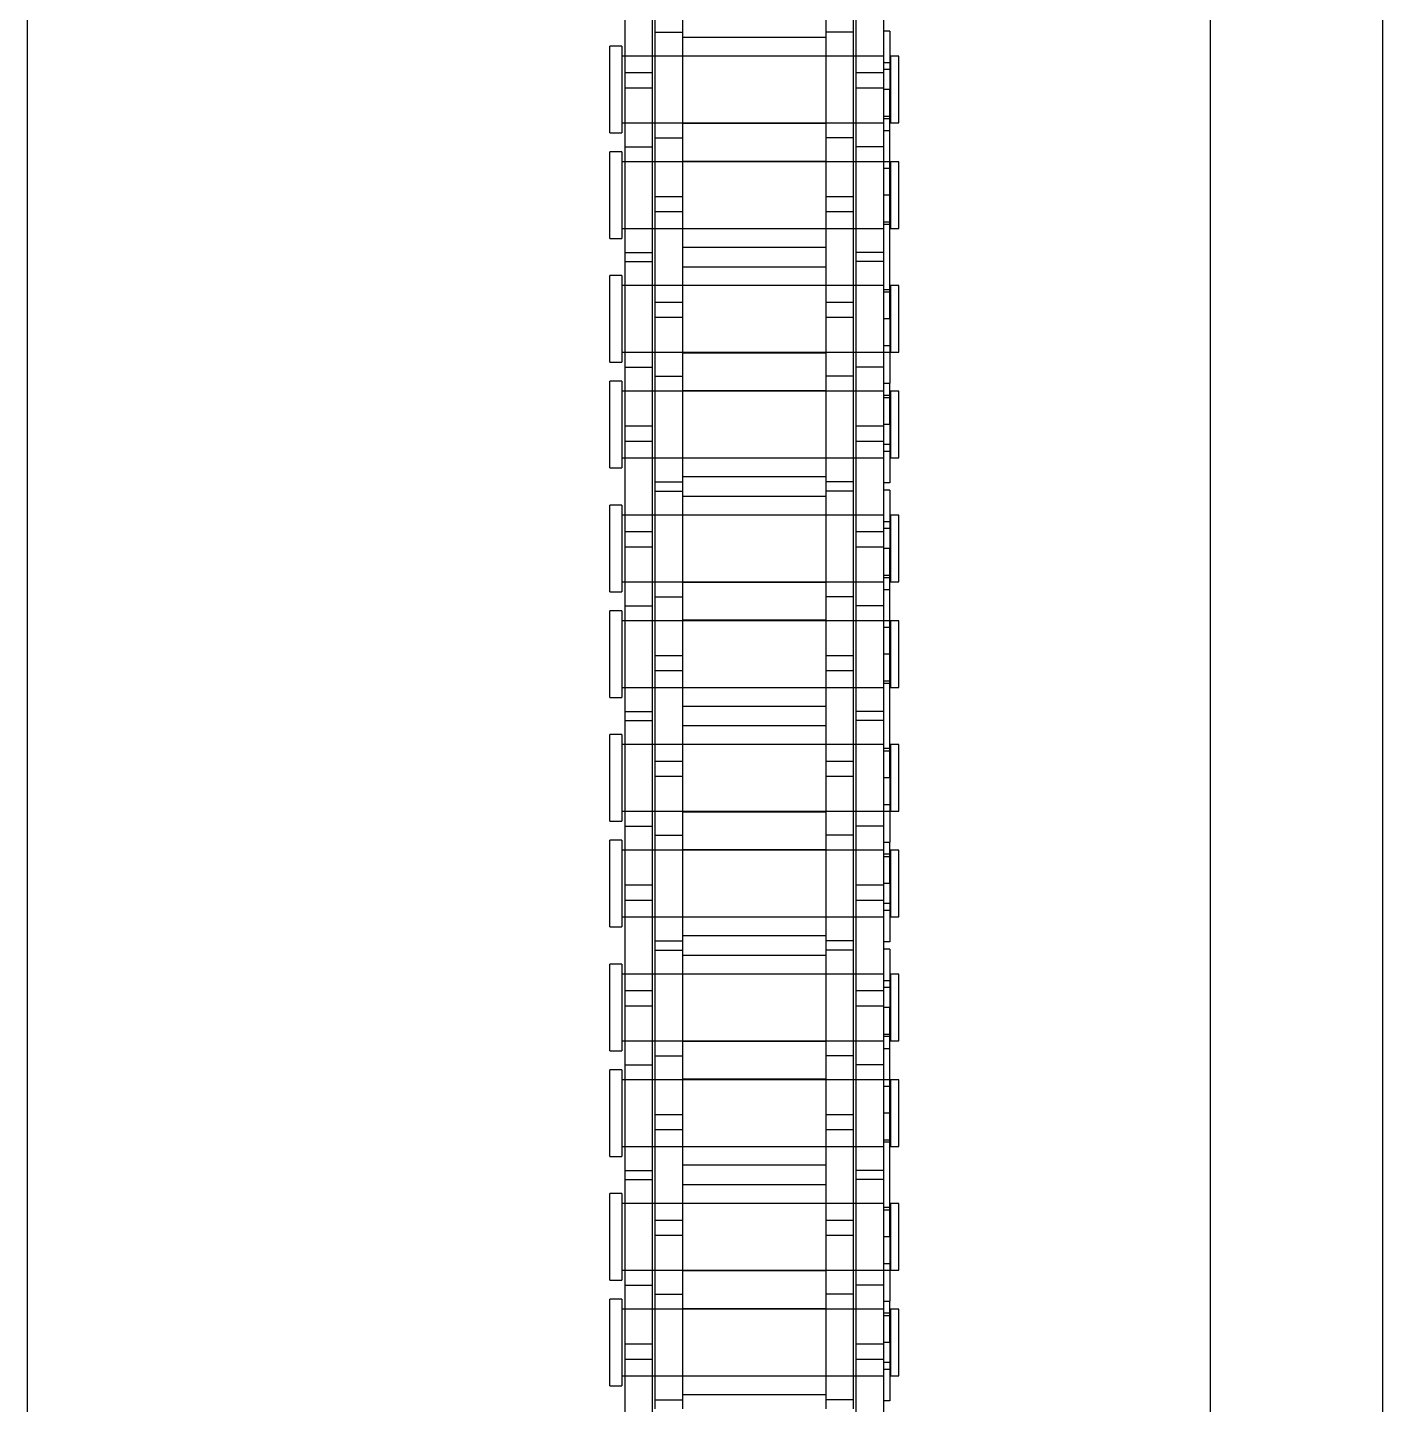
# Model space of a CAD drawing. Header units: metres. Extents: x 0 to 63075, y 0 to 44550.
# Drawn here: x 14315.1 to 14390.1, y 28381.5 to 28457.7 of the extents above; entities that cross this region are included whole.
import ezdxf

# ---------------------------------------------------------------- set-up
doc = ezdxf.new("R2010")
doc.units = ezdxf.units.M
doc.header["$LTSCALE"] = 75
doc.linetypes.add('HIDDEN2', pattern=[4.7625, 3.175, -1.5875])
for name, color, linetype in [('SDM', 7, 'Continuous'), ('SL4', 4, 'Continuous'), ('ST1', 7, 'HIDDEN2')]:
    doc.layers.add(name, color=color, linetype=linetype)

# ---------------------------------------------------------------- blocks, each defined once
blk = doc.blocks.new('A$Ca53c419a')
at = {"layer": 'SL4'}
for p, q in [((1009.762, 281.235), (2334.737, 281.235)), ((1009.762, 215.76), (2334.737, 215.76)), ((2334.737, 206.235), (1009.762, 206.235))]:
    blk.add_line(p, q, dxfattribs=at)
at = {"layer": 'ST1'}
for p, q in [((1981.93, 249), (1986.727, 249)), ((1981.93, 249), (1981.93, 248.342)), ((1986.727, 248.342), (1986.727, 249)), ((1987.778, 249), (1992.575, 249)), ((1987.778, 249), (1987.778, 248.342)), ((1992.575, 248.342), (1992.575, 249)), ((1994.63, 249), (1999.427, 249)), ((1994.63, 249), (1994.63, 248.342)), ((1999.427, 248.342), (1999.427, 249)), ((2000.478, 249), (2005.275, 249)), ((2000.478, 249), (2000.478, 248.342)), ((2005.275, 248.342), (2005.275, 249)), ((2007.33, 249), (2012.127, 249)), ((2007.33, 249), (2007.33, 248.342)), ((2012.127, 248.342), (2012.127, 249)), ((2013.178, 249), (2017.975, 249)), ((2013.178, 249), (2013.178, 248.342)), ((2017.975, 248.342), (2017.975, 249)), ((2020.03, 249), (2024.827, 249)), ((2020.03, 249), (2020.03, 248.342)), ((2024.827, 248.342), (2024.827, 249)), ((2025.878, 249), (2030.675, 249)), ((2025.878, 249), (2025.878, 248.342)), ((2030.675, 248.342), (2030.675, 249)), ((2032.73, 249), (2037.527, 249)), ((2032.73, 249), (2032.73, 248.342)), ((2037.527, 248.342), (2037.527, 249)), ((2038.578, 249), (2043.375, 249)), ((2038.578, 249), (2038.578, 248.342)), ((2043.375, 248.342), (2043.375, 249)), ((2045.43, 249), (2050.227, 249)), ((2045.43, 249), (2045.43, 248.342)), ((2050.227, 248.342), (2050.227, 249)), ((2051.278, 249), (2056.075, 249)), ((2051.278, 249), (2051.278, 248.342)), ((2056.075, 248.342), (2056.075, 249)), ((1974.301, 248.157), (1983.396, 248.157)), ((1986.727, 248.342), (1981.93, 248.342)), ((1982.483, 248.342), (1982.483, 233.843)), ((1982.483, 248.157), (1982.483, 246.637)), ((1983.396, 248.157), (1984.256, 248.157)), ((1983.396, 246.637), (1983.396, 248.157)), ((1984.256, 248.157), (1993.351, 248.157)), ((1984.256, 248.157), (1984.256, 246.637)), ((1986.173, 233.843), (1986.173, 248.342)), ((1986.173, 246.637), (1986.173, 248.157)), ((1987.503, 248.157), (1987.503, 246.637)), ((1992.575, 248.342), (1987.778, 248.342)), ((1988.331, 248.342), (1988.331, 233.843)), ((1988.331, 248.157), (1988.331, 246.637)), ((1992.021, 233.843), (1992.021, 248.342)), ((1992.021, 246.637), (1992.021, 248.157)), ((1993.351, 248.157), (1993.351, 246.637)), ((1993.351, 248.157), (1999.701, 248.157)), ((1993.853, 248.157), (1993.853, 246.637)), ((1999.427, 248.342), (1994.63, 248.342)), ((1995.183, 248.342), (1995.183, 233.843)), ((1995.183, 248.157), (1995.183, 246.637)), ((1998.873, 233.843), (1998.873, 248.342)), ((1998.873, 246.637), (1998.873, 248.157)), ((1999.701, 248.157), (1999.701, 246.637)), ((1999.701, 248.157), (2008.796, 248.157)), ((2005.275, 248.342), (2000.478, 248.342)), ((2001.031, 248.342), (2001.031, 233.843)), ((2001.031, 248.157), (2001.031, 246.637)), ((2002.948, 246.637), (2002.948, 248.157)), ((2003.808, 248.157), (2003.808, 246.637)), ((2004.721, 233.843), (2004.721, 248.342)), ((2004.721, 246.637), (2004.721, 248.157)), ((2012.127, 248.342), (2007.33, 248.342)), ((2007.883, 248.342), (2007.883, 233.843)), ((2007.883, 248.157), (2007.883, 246.637)), ((2008.796, 248.157), (2009.656, 248.157)), ((2008.796, 246.637), (2008.796, 248.157)), ((2009.656, 248.157), (2018.751, 248.157)), ((2009.656, 248.157), (2009.656, 246.637)), ((2011.573, 233.843), (2011.573, 248.342)), ((2011.573, 246.637), (2011.573, 248.157)), ((2012.903, 248.157), (2012.903, 246.637)), ((2017.975, 248.342), (2013.178, 248.342)), ((2013.731, 248.342), (2013.731, 233.843)), ((2013.731, 248.157), (2013.731, 246.637)), ((2017.421, 233.843), (2017.421, 248.342)), ((2017.421, 246.637), (2017.421, 248.157)), ((2018.751, 248.157), (2018.751, 246.637)), ((2018.751, 248.157), (2025.101, 248.157)), ((2019.253, 248.157), (2019.253, 246.637)), ((2024.827, 248.342), (2020.03, 248.342)), ((2020.583, 248.342), (2020.583, 233.843)), ((2020.583, 248.157), (2020.583, 246.637)), ((2024.273, 233.843), (2024.273, 248.342)), ((2024.273, 246.637), (2024.273, 248.157)), ((2025.101, 248.157), (2025.101, 246.637)), ((2025.101, 248.157), (2034.196, 248.157)), ((2030.675, 248.342), (2025.878, 248.342)), ((2026.431, 248.342), (2026.431, 233.843)), ((2026.431, 248.157), (2026.431, 246.637)), ((2028.348, 246.637), (2028.348, 248.157)), ((2029.208, 248.157), (2029.208, 246.637)), ((2030.121, 233.843), (2030.121, 248.342)), ((2030.121, 246.637), (2030.121, 248.157)), ((2037.527, 248.342), (2032.73, 248.342)), ((2033.283, 248.342), (2033.283, 233.843)), ((2033.283, 248.157), (2033.283, 246.637)), ((2034.196, 248.157), (2035.056, 248.157)), ((2034.196, 246.637), (2034.196, 248.157)), ((2035.056, 248.157), (2044.151, 248.157)), ((2035.056, 248.157), (2035.056, 246.637)), ((2036.973, 233.843), (2036.973, 248.342)), ((2036.973, 246.637), (2036.973, 248.157)), ((2038.303, 248.157), (2038.303, 246.637)), ((2043.375, 248.342), (2038.578, 248.342)), ((2039.131, 248.342), (2039.131, 233.843)), ((2039.131, 248.157), (2039.131, 246.637)), ((2042.821, 233.843), (2042.821, 248.342)), ((2042.821, 246.637), (2042.821, 248.157)), ((2044.151, 248.157), (2044.151, 246.637)), ((2044.151, 248.157), (2050.501, 248.157)), ((2044.653, 248.157), (2044.653, 246.637)), ((2050.227, 248.342), (2045.43, 248.342)), ((2045.983, 248.342), (2045.983, 233.843)), ((2045.983, 248.157), (2045.983, 246.637)), ((2049.673, 233.843), (2049.673, 248.342)), ((2049.673, 246.637), (2049.673, 248.157)), ((2050.501, 248.157), (2050.501, 246.637)), ((2050.501, 248.157), (2059.596, 248.157)), ((2056.075, 248.342), (2051.278, 248.342)), ((2051.831, 248.342), (2051.831, 233.843)), ((2051.831, 248.157), (2051.831, 246.637)), ((2053.748, 246.637), (2053.748, 248.157)), ((2054.608, 248.157), (2054.608, 246.637)), ((2055.521, 233.843), (2055.521, 248.342)), ((2055.521, 246.637), (2055.521, 248.157)), ((1974.301, 246.637), (1983.396, 246.637)), ((1980.651, 246.485), (1987.001, 246.485)), ((1981.153, 246.485), (1981.153, 244.965)), ((1982.483, 246.485), (1982.483, 244.965)), ((1983.396, 246.637), (1984.256, 246.637)), ((1984.256, 246.637), (1993.351, 246.637)), ((1986.173, 244.965), (1986.173, 246.485)), ((1987.001, 246.485), (1987.001, 244.965)), ((1987.001, 246.485), (1996.096, 246.485)), ((1988.331, 246.485), (1988.331, 244.965)), ((1990.248, 244.965), (1990.248, 246.485)), ((1991.108, 246.485), (1991.108, 244.965)), ((1992.021, 244.965), (1992.021, 246.485)), ((1993.351, 246.637), (1999.701, 246.637)), ((1995.183, 246.485), (1995.183, 244.965)), ((1996.096, 246.485), (1996.956, 246.485)), ((1996.096, 244.965), (1996.096, 246.485)), ((1996.956, 246.485), (2006.051, 246.485)), ((1996.956, 246.485), (1996.956, 244.965)), ((1998.873, 244.965), (1998.873, 246.485)), ((1999.701, 246.637), (2008.796, 246.637)), ((2000.203, 246.485), (2000.203, 244.965)), ((2001.031, 246.485), (2001.031, 244.965)), ((2004.721, 244.965), (2004.721, 246.485)), ((2006.051, 246.485), (2006.051, 244.965)), ((2006.051, 246.485), (2012.401, 246.485)), ((2006.553, 246.485), (2006.553, 244.965)), ((2007.883, 246.485), (2007.883, 244.965)), ((2008.796, 246.637), (2009.656, 246.637)), ((2009.656, 246.637), (2018.751, 246.637)), ((2011.573, 244.965), (2011.573, 246.485)), ((2012.401, 246.485), (2012.401, 244.965)), ((2012.401, 246.485), (2021.496, 246.485)), ((2013.731, 246.485), (2013.731, 244.965)), ((2015.648, 244.965), (2015.648, 246.485)), ((2016.508, 246.485), (2016.508, 244.965)), ((2017.421, 244.965), (2017.421, 246.485)), ((2018.751, 246.637), (2025.101, 246.637)), ((2020.583, 246.485), (2020.583, 244.965)), ((2021.496, 246.485), (2022.356, 246.485)), ((2021.496, 244.965), (2021.496, 246.485)), ((2022.356, 246.485), (2031.451, 246.485)), ((2022.356, 246.485), (2022.356, 244.965)), ((2024.273, 244.965), (2024.273, 246.485)), ((2025.101, 246.637), (2034.196, 246.637)), ((2025.603, 246.485), (2025.603, 244.965)), ((2026.431, 246.485), (2026.431, 244.965)), ((2030.121, 244.965), (2030.121, 246.485)), ((2031.451, 246.485), (2031.451, 244.965)), ((2031.451, 246.485), (2037.801, 246.485)), ((2031.953, 246.485), (2031.953, 244.965)), ((2033.283, 246.485), (2033.283, 244.965)), ((2034.196, 246.637), (2035.056, 246.637)), ((2035.056, 246.637), (2044.151, 246.637)), ((2036.973, 244.965), (2036.973, 246.485)), ((2037.801, 246.485), (2037.801, 244.965)), ((2037.801, 246.485), (2046.896, 246.485)), ((2039.131, 246.485), (2039.131, 244.965)), ((2041.048, 244.965), (2041.048, 246.485)), ((2041.908, 246.485), (2041.908, 244.965)), ((2042.821, 244.965), (2042.821, 246.485)), ((2044.151, 246.637), (2050.501, 246.637)), ((2045.983, 246.485), (2045.983, 244.965)), ((2046.896, 246.485), (2047.756, 246.485)), ((2046.896, 244.965), (2046.896, 246.485)), ((2047.756, 246.485), (2056.851, 246.485)), ((2047.756, 246.485), (2047.756, 244.965)), ((2049.673, 244.965), (2049.673, 246.485)), ((2050.501, 246.637), (2059.596, 246.637)), ((2051.003, 246.485), (2051.003, 244.965)), ((2051.831, 246.485), (2051.831, 244.965)), ((2055.521, 244.965), (2055.521, 246.485)), ((2056.851, 246.485), (2056.851, 244.965)), ((2056.851, 246.485), (2063.201, 246.485)), ((1980.651, 244.965), (1987.001, 244.965)), ((1981.436, 237.035), (1981.436, 244.965)), ((1982.483, 244.965), (1982.483, 237.035)), ((1986.173, 237.035), (1986.173, 244.965)), ((1986.216, 244.965), (1986.216, 237.035)), ((1987.001, 244.965), (1996.096, 244.965)), ((1988.288, 237.035), (1988.288, 244.965)), ((1988.331, 244.965), (1988.331, 237.035)), ((1992.021, 237.035), (1992.021, 244.965)), ((1993.068, 244.965), (1993.068, 237.035)), ((1994.136, 237.035), (1994.136, 244.965)), ((1995.183, 244.965), (1995.183, 237.035)), ((1996.096, 244.965), (1996.956, 244.965)), ((1996.956, 244.965), (2006.051, 244.965)), ((1998.873, 237.035), (1998.873, 244.965)), ((1998.916, 244.965), (1998.916, 237.035)), ((2000.988, 237.035), (2000.988, 244.965)), ((2001.031, 244.965), (2001.031, 237.035)), ((2004.721, 237.035), (2004.721, 244.965)), ((2005.768, 244.965), (2005.768, 237.035)), ((2006.051, 244.965), (2012.401, 244.965)), ((2006.836, 237.035), (2006.836, 244.965)), ((2007.883, 244.965), (2007.883, 237.035)), ((2011.573, 237.035), (2011.573, 244.965)), ((2011.616, 244.965), (2011.616, 237.035)), ((2012.401, 244.965), (2021.496, 244.965)), ((2013.688, 237.035), (2013.688, 244.965)), ((2013.731, 244.965), (2013.731, 237.035)), ((2017.421, 237.035), (2017.421, 244.965)), ((2018.468, 244.965), (2018.468, 237.035)), ((2019.536, 237.035), (2019.536, 244.965)), ((2020.583, 244.965), (2020.583, 237.035)), ((2021.496, 244.965), (2022.356, 244.965)), ((2022.356, 244.965), (2031.451, 244.965)), ((2024.273, 237.035), (2024.273, 244.965)), ((2024.316, 244.965), (2024.316, 237.035)), ((2026.388, 237.035), (2026.388, 244.965)), ((2026.431, 244.965), (2026.431, 237.035)), ((2030.121, 237.035), (2030.121, 244.965)), ((2031.168, 244.965), (2031.168, 237.035)), ((2031.451, 244.965), (2037.801, 244.965)), ((2032.236, 237.035), (2032.236, 244.965)), ((2033.283, 244.965), (2033.283, 237.035)), ((2036.973, 237.035), (2036.973, 244.965)), ((2037.016, 244.965), (2037.016, 237.035)), ((2037.801, 244.965), (2046.896, 244.965)), ((2039.088, 237.035), (2039.088, 244.965)), ((2039.131, 244.965), (2039.131, 237.035)), ((2042.821, 237.035), (2042.821, 244.965)), ((2043.868, 244.965), (2043.868, 237.035)), ((2044.936, 237.035), (2044.936, 244.965)), ((2045.983, 244.965), (2045.983, 237.035)), ((2046.896, 244.965), (2047.756, 244.965)), ((2047.756, 244.965), (2056.851, 244.965)), ((2049.673, 237.035), (2049.673, 244.965)), ((2049.716, 244.965), (2049.716, 237.035)), ((2051.788, 237.035), (2051.788, 244.965)), ((2051.831, 244.965), (2051.831, 237.035)), ((2055.521, 237.035), (2055.521, 244.965)), ((2056.568, 244.965), (2056.568, 237.035)), ((2056.851, 244.965), (2063.201, 244.965)), ((1980.651, 237.035), (1987.001, 237.035)), ((1981.153, 235.515), (1981.153, 237.035)), ((1982.483, 237.035), (1982.483, 235.515)), ((1986.173, 235.515), (1986.173, 237.035)), ((1987.001, 235.515), (1987.001, 237.035)), ((1987.001, 237.035), (1996.096, 237.035)), ((1988.331, 237.035), (1988.331, 235.515)), ((1990.248, 235.515), (1990.248, 237.035)), ((1991.108, 237.035), (1991.108, 235.515)), ((1992.021, 235.515), (1992.021, 237.035)), ((1995.183, 237.035), (1995.183, 235.515)), ((1996.096, 237.035), (1996.956, 237.035)), ((1996.096, 235.515), (1996.096, 237.035)), ((1996.956, 237.035), (2006.051, 237.035)), ((1996.956, 237.035), (1996.956, 235.515)), ((1998.873, 235.515), (1998.873, 237.035)), ((2000.203, 235.515), (2000.203, 237.035)), ((2001.031, 237.035), (2001.031, 235.515)), ((2004.721, 235.515), (2004.721, 237.035)), ((2006.051, 235.515), (2006.051, 237.035)), ((2006.051, 237.035), (2012.401, 237.035)), ((2006.553, 235.515), (2006.553, 237.035)), ((2007.883, 237.035), (2007.883, 235.515)), ((2011.573, 235.515), (2011.573, 237.035)), ((2012.401, 235.515), (2012.401, 237.035)), ((2012.401, 237.035), (2021.496, 237.035)), ((2013.731, 237.035), (2013.731, 235.515)), ((2015.648, 235.515), (2015.648, 237.035)), ((2016.508, 237.035), (2016.508, 235.515)), ((2017.421, 235.515), (2017.421, 237.035)), ((2020.583, 237.035), (2020.583, 235.515)), ((2021.496, 237.035), (2022.356, 237.035)), ((2021.496, 235.515), (2021.496, 237.035)), ((2022.356, 237.035), (2031.451, 237.035)), ((2022.356, 237.035), (2022.356, 235.515)), ((2024.273, 235.515), (2024.273, 237.035)), ((2025.603, 235.515), (2025.603, 237.035)), ((2026.431, 237.035), (2026.431, 235.515)), ((2030.121, 235.515), (2030.121, 237.035)), ((2031.451, 235.515), (2031.451, 237.035)), ((2031.451, 237.035), (2037.801, 237.035)), ((2031.953, 235.515), (2031.953, 237.035)), ((2033.283, 237.035), (2033.283, 235.515)), ((2036.973, 235.515), (2036.973, 237.035)), ((2037.801, 235.515), (2037.801, 237.035)), ((2037.801, 237.035), (2046.896, 237.035)), ((2039.131, 237.035), (2039.131, 235.515)), ((2041.048, 235.515), (2041.048, 237.035)), ((2041.908, 237.035), (2041.908, 235.515)), ((2042.821, 235.515), (2042.821, 237.035)), ((2045.983, 237.035), (2045.983, 235.515)), ((2046.896, 237.035), (2047.756, 237.035)), ((2046.896, 235.515), (2046.896, 237.035)), ((2047.756, 237.035), (2056.851, 237.035)), ((2047.756, 237.035), (2047.756, 235.515)), ((2049.673, 235.515), (2049.673, 237.035)), ((2051.003, 235.515), (2051.003, 237.035)), ((2051.831, 237.035), (2051.831, 235.515)), ((2055.521, 235.515), (2055.521, 237.035)), ((2056.851, 235.515), (2056.851, 237.035)), ((2056.851, 237.035), (2063.201, 237.035)), ((1980.651, 235.515), (1987.001, 235.515)), ((1987.001, 235.515), (1996.096, 235.515)), ((1996.096, 235.515), (1996.956, 235.515)), ((1996.956, 235.515), (2006.051, 235.515)), ((2006.051, 235.515), (2012.401, 235.515)), ((2012.401, 235.515), (2021.496, 235.515)), ((2021.496, 235.515), (2022.356, 235.515)), ((2022.356, 235.515), (2031.451, 235.515)), ((2031.451, 235.515), (2037.801, 235.515)), ((2037.801, 235.515), (2046.896, 235.515)), ((2046.896, 235.515), (2047.756, 235.515)), ((2047.756, 235.515), (2056.851, 235.515)), ((2056.851, 235.515), (2063.201, 235.515)), ((1974.301, 235.363), (1983.396, 235.363)), ((1982.483, 235.363), (1982.483, 233.843)), ((1983.396, 235.363), (1984.256, 235.363)), ((1983.396, 233.843), (1983.396, 235.363)), ((1984.256, 235.363), (1993.351, 235.363)), ((1984.256, 235.363), (1984.256, 233.843)), ((1986.173, 233.843), (1986.173, 235.363)), ((1987.503, 233.843), (1987.503, 235.363)), ((1988.331, 235.363), (1988.331, 233.511)), ((1992.021, 233.843), (1992.021, 235.363)), ((1993.351, 233.843), (1993.351, 235.363)), ((1993.351, 235.363), (1999.701, 235.363)), ((1993.853, 233.843), (1993.853, 235.363)), ((1995.183, 235.363), (1995.183, 233.843)), ((1998.873, 233.511), (1998.873, 235.363)), ((1999.701, 233.843), (1999.701, 235.363)), ((1999.701, 235.363), (2008.796, 235.363)), ((2001.031, 235.363), (2001.031, 233.843)), ((2002.948, 233.843), (2002.948, 235.363)), ((2003.808, 235.363), (2003.808, 233.843)), ((2004.721, 233.843), (2004.721, 235.363)), ((2007.883, 235.363), (2007.883, 233.843)), ((2008.796, 235.363), (2009.656, 235.363)), ((2008.796, 233.843), (2008.796, 235.363)), ((2009.656, 235.363), (2018.751, 235.363)), ((2009.656, 235.363), (2009.656, 233.843)), ((2011.573, 233.843), (2011.573, 235.363)), ((2012.903, 233.843), (2012.903, 235.363)), ((2013.731, 235.363), (2013.731, 233.511)), ((2017.421, 233.843), (2017.421, 235.363)), ((2018.751, 233.843), (2018.751, 235.363)), ((2018.751, 235.363), (2025.101, 235.363)), ((2019.253, 233.843), (2019.253, 235.363)), ((2020.583, 235.363), (2020.583, 233.843)), ((2024.273, 233.511), (2024.273, 235.363)), ((2025.101, 233.843), (2025.101, 235.363)), ((2025.101, 235.363), (2034.196, 235.363)), ((2026.431, 235.363), (2026.431, 233.843)), ((2028.348, 233.843), (2028.348, 235.363)), ((2029.208, 235.363), (2029.208, 233.843)), ((2030.121, 233.843), (2030.121, 235.363)), ((2033.283, 235.363), (2033.283, 233.843)), ((2034.196, 235.363), (2035.056, 235.363)), ((2034.196, 233.843), (2034.196, 235.363)), ((2035.056, 235.363), (2044.151, 235.363)), ((2035.056, 235.363), (2035.056, 233.843)), ((2036.973, 233.843), (2036.973, 235.363)), ((2038.303, 233.843), (2038.303, 235.363)), ((2039.131, 235.363), (2039.131, 233.511)), ((2042.821, 233.843), (2042.821, 235.363)), ((2044.151, 233.843), (2044.151, 235.363)), ((2044.151, 235.363), (2050.501, 235.363)), ((2044.653, 233.843), (2044.653, 235.363)), ((2045.983, 235.363), (2045.983, 233.843)), ((2049.673, 233.511), (2049.673, 235.363)), ((2050.501, 233.843), (2050.501, 235.363)), ((2050.501, 235.363), (2059.596, 235.363)), ((2051.831, 235.363), (2051.831, 233.843)), ((2053.748, 233.843), (2053.748, 235.363)), ((2054.608, 235.363), (2054.608, 233.843)), ((2055.521, 233.843), (2055.521, 235.363)), ((1974.301, 233.843), (1983.396, 233.843)), ((1981.097, 233.511), (1981.097, 233.843)), ((1984.328, 233.511), (1981.097, 233.511)), ((1986.173, 233.474), (1982.483, 233.474)), ((1982.483, 233.474), (1982.483, 233)), ((1982.852, 233.843), (1982.852, 233.474)), ((1983.221, 233.511), (1983.221, 233.843)), ((1983.396, 233.843), (1984.256, 233.843)), ((1984.256, 233.843), (1993.351, 233.843)), ((1984.328, 233.511), (1984.328, 233.843)), ((1984.328, 233.511), (1986.624, 233.511)), ((1985.804, 233.474), (1985.804, 233.843)), ((1985.947, 233.511), (1985.947, 233.843)), ((1986.173, 233), (1986.173, 233.474)), ((1986.624, 233.843), (1986.624, 233.511)), ((1990.176, 233.511), (1986.624, 233.511)), ((1992.021, 233.474), (1988.331, 233.474)), ((1988.331, 233.474), (1988.331, 233)), ((1988.7, 233.843), (1988.7, 233.474)), ((1990.176, 233.511), (1990.176, 233.843)), ((1990.176, 233.511), (2002.876, 233.511)), ((1991.652, 233.474), (1991.652, 233.843)), ((1991.795, 233.511), (1991.795, 233.843)), ((1992.021, 233), (1992.021, 233.474)), ((1993.351, 233.843), (1999.701, 233.843)), ((1998.873, 233.474), (1995.183, 233.474)), ((1995.183, 233.474), (1995.183, 233)), ((1995.409, 233.511), (1995.409, 233.843)), ((1995.552, 233.843), (1995.552, 233.474)), ((1997.028, 233.511), (1997.028, 233.843)), ((1998.504, 233.474), (1998.504, 233.843)), ((1998.873, 233), (1998.873, 233.474)), ((1999.701, 233.843), (2008.796, 233.843)), ((2000.58, 233.511), (2000.58, 233.843)), ((2004.721, 233.474), (2001.031, 233.474)), ((2001.031, 233.474), (2001.031, 233)), ((2001.257, 233.511), (2001.257, 233.843)), ((2001.4, 233.843), (2001.4, 233.474)), ((2002.876, 233.511), (2002.876, 233.843)), ((2006.107, 233.511), (2002.876, 233.511)), ((2003.983, 233.511), (2003.983, 233.843)), ((2004.352, 233.474), (2004.352, 233.843)), ((2004.721, 233), (2004.721, 233.474)), ((2006.107, 233.511), (2006.107, 233.843)), ((2006.497, 233.511), (2006.497, 233.843)), ((2009.728, 233.511), (2006.497, 233.511)), ((2011.573, 233.474), (2007.883, 233.474)), ((2007.883, 233.474), (2007.883, 233)), ((2008.252, 233.843), (2008.252, 233.474)), ((2008.621, 233.511), (2008.621, 233.843)), ((2008.796, 233.843), (2009.656, 233.843)), ((2009.656, 233.843), (2018.751, 233.843)), ((2009.728, 233.511), (2009.728, 233.843)), ((2009.728, 233.511), (2012.024, 233.511)), ((2011.204, 233.474), (2011.204, 233.843)), ((2011.347, 233.511), (2011.347, 233.843)), ((2011.573, 233), (2011.573, 233.474)), ((2012.024, 233.843), (2012.024, 233.511)), ((2015.576, 233.511), (2012.024, 233.511)), ((2017.421, 233.474), (2013.731, 233.474)), ((2013.731, 233.474), (2013.731, 233)), ((2014.1, 233.843), (2014.1, 233.474)), ((2015.576, 233.511), (2015.576, 233.843)), ((2015.576, 233.511), (2028.276, 233.511)), ((2017.052, 233.474), (2017.052, 233.843)), ((2017.195, 233.511), (2017.195, 233.843)), ((2017.421, 233), (2017.421, 233.474)), ((2018.751, 233.843), (2025.101, 233.843)), ((2024.273, 233.474), (2020.583, 233.474)), ((2020.583, 233.474), (2020.583, 233)), ((2020.809, 233.511), (2020.809, 233.843)), ((2020.952, 233.843), (2020.952, 233.474)), ((2022.428, 233.511), (2022.428, 233.843)), ((2023.904, 233.474), (2023.904, 233.843)), ((2024.273, 233), (2024.273, 233.474)), ((2025.101, 233.843), (2034.196, 233.843)), ((2025.98, 233.511), (2025.98, 233.843)), ((2030.121, 233.474), (2026.431, 233.474)), ((2026.431, 233.474), (2026.431, 233)), ((2026.657, 233.511), (2026.657, 233.843)), ((2026.8, 233.843), (2026.8, 233.474)), ((2028.276, 233.511), (2028.276, 233.843)), ((2031.507, 233.511), (2028.276, 233.511)), ((2029.383, 233.511), (2029.383, 233.843)), ((2029.752, 233.474), (2029.752, 233.843)), ((2030.121, 233), (2030.121, 233.474)), ((2031.507, 233.511), (2031.507, 233.843)), ((2031.897, 233.511), (2031.897, 233.843)), ((2035.128, 233.511), (2031.897, 233.511)), ((2036.973, 233.474), (2033.283, 233.474)), ((2033.283, 233.474), (2033.283, 233)), ((2033.652, 233.843), (2033.652, 233.474)), ((2034.021, 233.511), (2034.021, 233.843)), ((2034.196, 233.843), (2035.056, 233.843)), ((2035.056, 233.843), (2044.151, 233.843)), ((2035.128, 233.511), (2035.128, 233.843)), ((2035.128, 233.511), (2037.424, 233.511)), ((2036.604, 233.474), (2036.604, 233.843)), ((2036.747, 233.511), (2036.747, 233.843)), ((2036.973, 233), (2036.973, 233.474)), ((2037.424, 233.843), (2037.424, 233.511)), ((2040.976, 233.511), (2037.424, 233.511)), ((2042.821, 233.474), (2039.131, 233.474)), ((2039.131, 233.474), (2039.131, 233)), ((2039.5, 233.843), (2039.5, 233.474)), ((2040.976, 233.511), (2040.976, 233.843)), ((2040.976, 233.511), (2053.676, 233.511)), ((2042.452, 233.474), (2042.452, 233.843)), ((2042.595, 233.511), (2042.595, 233.843)), ((2042.821, 233), (2042.821, 233.474)), ((2044.151, 233.843), (2050.501, 233.843)), ((2049.673, 233.474), (2045.983, 233.474)), ((2045.983, 233.474), (2045.983, 233)), ((2046.209, 233.511), (2046.209, 233.843)), ((2046.352, 233.843), (2046.352, 233.474)), ((2047.828, 233.511), (2047.828, 233.843)), ((2049.304, 233.474), (2049.304, 233.843)), ((2049.673, 233), (2049.673, 233.474)), ((2050.501, 233.843), (2059.596, 233.843)), ((2051.38, 233.511), (2051.38, 233.843)), ((2055.521, 233.474), (2051.831, 233.474)), ((2051.831, 233.474), (2051.831, 233)), ((2052.057, 233.511), (2052.057, 233.843)), ((2052.2, 233.843), (2052.2, 233.474)), ((2053.676, 233.511), (2053.676, 233.843)), ((2056.907, 233.511), (2053.676, 233.511)), ((2054.783, 233.511), (2054.783, 233.843)), ((2055.152, 233.474), (2055.152, 233.843)), ((2055.521, 233), (2055.521, 233.474)), ((2056.907, 233.511), (2056.907, 233.843)), ((1982.483, 233), (1986.173, 233)), ((1988.331, 233), (1992.021, 233)), ((1995.183, 233), (1998.873, 233)), ((2001.031, 233), (2004.721, 233)), ((2007.883, 233), (2011.573, 233)), ((2013.731, 233), (2017.421, 233)), ((2020.583, 233), (2024.273, 233)), ((2026.431, 233), (2030.121, 233)), ((2033.283, 233), (2036.973, 233)), ((2039.131, 233), (2042.821, 233)), ((2045.983, 233), (2049.673, 233)), ((2051.831, 233), (2055.521, 233)), ((1009.762, 215.76), (2334.737, 215.76)), ((2334.737, 210.998), (1009.762, 210.998))]:
    blk.add_line(p, q, dxfattribs=at)

msp = doc.modelspace()

# ---------------------------------------------------------------- block references
at = {"layer": 'SDM', "rotation": 90}
msp.add_blockref('A$Ca53c419a', (14596.359, 26400.599), dxfattribs=at)

doc.saveas('drawing.dxf')
